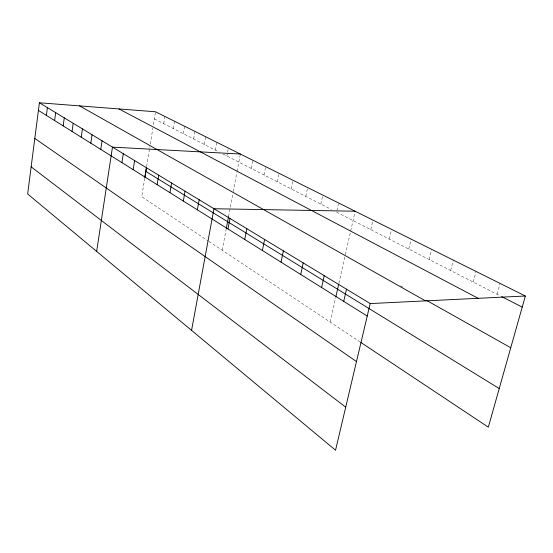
<?xml version="1.0" encoding="UTF-8"?>
<svg xmlns="http://www.w3.org/2000/svg" width="553" height="553" viewBox="0 0 553 553"><rect width="100%" height="100%" fill="white"/><g stroke="black" fill="none" stroke-linecap="round" stroke-linejoin="round"><path stroke-width="0.41" stroke-dasharray="2.77 2.07" d="M144.748 178.184L141.734 196.75L208.142 240.901M146.642 166.474L149.87 146.621M150.271 144.126L152.863 128.137M153.409 124.771L155.517 111.775M163.702 123.658L164.891 116.448M173.345 128.593L174.575 121.273M183.326 133.702L184.598 126.264M193.647 138.983L194.967 131.427M204.34 144.457L205.702 136.778M215.414 150.126L216.831 142.321M226.903 156.001L227.49 152.828M227.636 152.034L228.368 148.066M222.188 250.239L226.156 229.219M228.52 216.658L232.917 193.356M233.235 191.691L236.905 172.246M237.064 171.402L240.341 154.031M251.186 168.43L252.769 160.218M264.037 175.011L265.682 166.653M277.399 181.847L279.106 173.345M291.3 188.96L293.083 180.306M305.781 196.37L307.634 187.55M320.871 204.092L322.8 195.105M336.977 210.486L338.443 203.822M330.169 322.033L335.671 297.638M338.892 283.336L344.961 256.412M345.342 254.726L355.15 211.218M370.752 229.619L372.95 220.087M389.298 239.11L391.607 229.384M408.75 249.071L411.176 239.131M429.176 259.523L431.72 249.362M450.647 270.507L453.322 260.124M473.25 282.078L476.064 271.454M497.071 294.265L500.043 283.399M154.37 118.881L219.244 152.082M223.073 154.045L331.365 209.463M336.611 212.145L500.112 295.827M400.635 285.818L402.854 287.069M208.82 241.357L360.058 341.913"/><path stroke-width="0.83" d="M39.408 102.775L27.65 193.979L335.547 450.225L370.185 303.569L39.408 102.775L155.517 111.775L525.35 296.007L488.327 427.192L360.756 342.376M46.383 115.39L47.399 107.628M54.629 120.547L55.68 112.66M63.173 125.897L64.272 117.872M72.049 131.448L73.183 123.278M81.256 137.206L82.438 128.897M90.83 143.192L92.054 134.738M100.777 149.414L102.056 140.808M96.657 251.415L112.466 147.126L240.341 154.031M121.916 162.637L123.305 153.706M133.162 169.667L134.6 160.564M144.886 177.001L146.393 167.725M144.879 177.34L146.51 167.303M157.135 184.661L158.704 175.197M169.937 192.665L171.582 183.008M183.326 201.043L185.048 191.186M197.352 209.815L199.156 199.751M191.566 330.397L213.949 208.73L355.15 211.218M226.315 228.382L228.52 216.658M227.974 228.97L229.965 218.456M244.73 239.449L246.825 228.686M262.392 250.495L264.597 239.477M281.028 262.15L283.364 250.868M300.735 274.475L303.203 262.91M321.597 287.525L324.21 275.664M335.858 296.795L338.706 284.173M343.724 301.364L346.503 289.198M370.185 303.569L525.35 296.007M501.64 296.602L522.212 307.129M118.978 108.948L478.131 298.309M426.626 300.431L510.751 347.733M79.542 105.886L425.54 300.873M145.84 171.437L499.235 388.545M38.427 110.413L367.233 316.067M34.811 138.437L356.485 361.572M31.148 166.847L345.715 407.167"/></g></svg>
